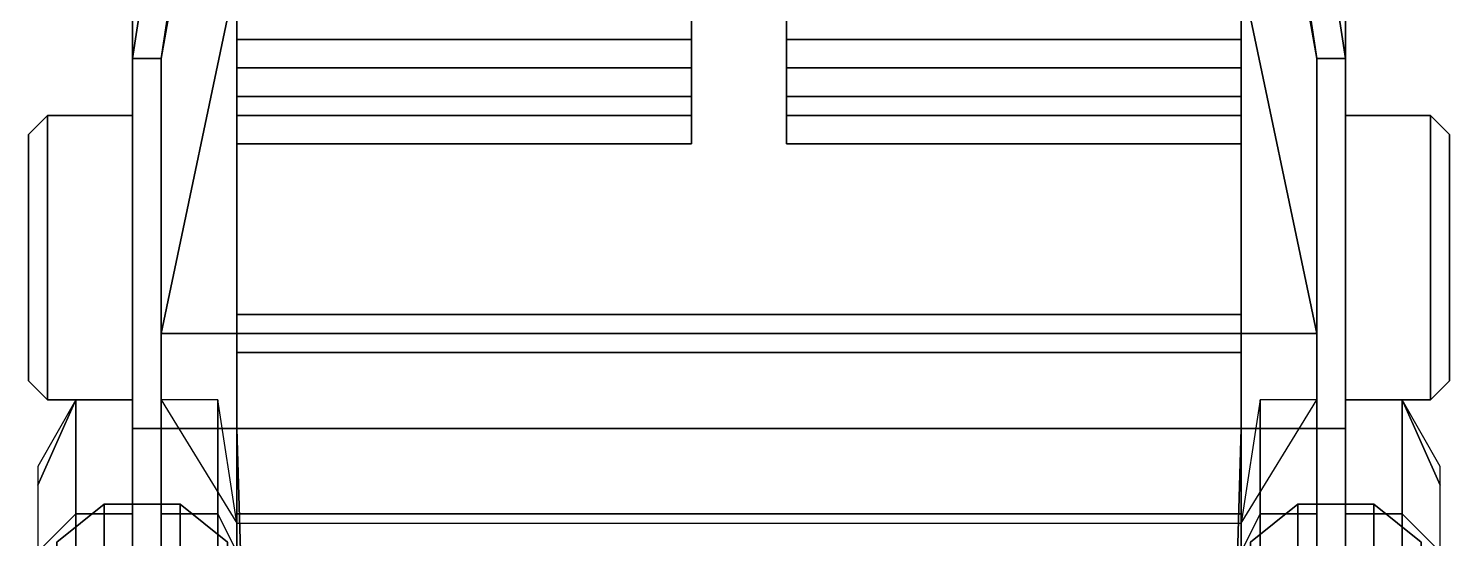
# Model space of a CAD drawing. Header units: millimetres. Extents: x -0.8 to 3, y -1.9 to 12.
# Drawn here: x -0.75 to 0.75, y -0.876 to -0.338 of the extents above; entities that cross this region are included whole.
import ezdxf

# ---------------------------------------------------------------- set-up
doc = ezdxf.new("R2010")
doc.units = ezdxf.units.MM
for name, color, linetype in [('fenders', 1, 'Continuous'), ('seats', 3, 'Continuous'), ('tent', 5, 'Continuous'), ('wheels', 2, 'Continuous')]:
    doc.layers.add(name, color=color, linetype=linetype)

msp = doc.modelspace()

# ---------------------------------------------------------------- linework, layer by layer
for points in [[(-0.53, 0.37, 0.33), (-0.64, -0.37, 0.33), (-0.64, -0.37, 0.49), (-0.53, 0.35, 0.49)], [(0.64, -0.37, 0.49), (0.64, -0.37, 0.33), (0.53, 0.37, 0.33), (0.53, 0.35, 0.49)], [(-0.53, 0.35, 0.49), (-0.64, -0.37, 0.49), (-0.64, -0.37, 1.08), (-0.53, 0.35, 1.08)], [(-0.61, -0.37, 1.08), (-0.61, -0.37, 0.41), (-0.5, 0.35, 0.41), (-0.5, 0.35, 1.08)], [(0.5, 0.35, 0.41), (0.61, -0.37, 0.41), (0.61, -0.37, 1.08), (0.5, 0.35, 1.08)], [(0.64, -0.37, 1.08), (0.64, -0.37, 0.49), (0.53, 0.35, 0.49), (0.53, 0.35, 1.08)], [(-0.64, -0.37, 1.08), (-0.61, -0.37, 1.08), (-0.5061, 0.31, 1.08), (-0.5361, 0.31, 1.08)], [(0.5061, 0.31, 1.08), (0.61, -0.37, 1.08), (0.64, -0.37, 1.08), (0.5361, 0.31, 1.08)], [(-0.64, -0.37, 0.33), (-0.64, -0.73, 0.33), (-0.64, -0.73, 0.49), (-0.64, -0.37, 0.49)], [(-0.64, -0.73, 0.49), (-0.64, -0.85, 0.7), (-0.64, -0.37, 1.08)], [(-0.64, -0.97, 0.79), (-0.64, -1.09, 0.83), (-0.64, -0.37, 1.08)], [(-0.64, -1.09, 0.83), (-0.64, -1.29, 0.83), (-0.64, -1.67, 1.08), (-0.64, -0.37, 1.08)], [(-0.64, -0.85, 0.7), (-0.64, -0.97, 0.79), (-0.64, -0.37, 1.08)], [(-0.64, -1.37, 1.08), (-0.61, -1.37, 1.08), (-0.61, -0.37, 1.08), (-0.64, -0.37, 1.08)], [(-0.61, -0.37, 1.08), (-0.61, -0.73, 0.49), (-0.61, -0.37, 0.41), (-0.61, -0.37, 1.08)], [(-0.61, -0.37, 1.08), (-0.61, -0.85, 0.7), (-0.61, -0.73, 0.49), (-0.61, -0.37, 1.08)], [(-0.61, -0.37, 1.08), (-0.61, -1.09, 0.83), (-0.61, -0.97, 0.79), (-0.61, -0.37, 1.08)], [(-0.61, -1.37, 1.08), (-0.61, -1.29, 0.83), (-0.61, -1.09, 0.83), (-0.61, -0.37, 1.08)], [(-0.61, -0.37, 1.08), (-0.61, -0.97, 0.79), (-0.61, -0.85, 0.7), (-0.61, -0.37, 1.08)], [(-0.61, -0.37, 0.41), (-0.61, -0.73, 0.49), (-0.61, -0.66, 0.41), (-0.61, -0.37, 0.41)], [(0.61, -0.37, 0.41), (0.61, -0.73, 0.49), (0.61, -0.37, 1.08)], [(0.61, -0.73, 0.49), (0.61, -0.85, 0.7), (0.61, -0.37, 1.08)], [(0.61, -0.85, 0.7), (0.61, -0.97, 0.79), (0.61, -0.37, 1.08)], [(0.61, -0.97, 0.79), (0.61, -1.09, 0.83), (0.61, -0.37, 1.08)], [(0.61, -1.09, 0.83), (0.61, -1.29, 0.83), (0.61, -1.37, 1.08), (0.61, -0.37, 1.08)], [(0.61, -1.37, 1.08), (0.64, -1.37, 1.08), (0.64, -0.37, 1.08), (0.61, -0.37, 1.08)], [(0.61, -0.66, 0.41), (0.61, -0.73, 0.49), (0.61, -0.37, 0.41)], [(0.64, -0.73, 0.49), (0.64, -0.73, 0.33), (0.64, -0.37, 0.33), (0.64, -0.37, 0.49)], [(0.64, -0.37, 1.08), (0.64, -0.73, 0.49), (0.64, -0.37, 0.49), (0.64, -0.37, 1.08)], [(0.64, -0.37, 1.08), (0.64, -0.85, 0.7), (0.64, -0.73, 0.49), (0.64, -0.37, 1.08)], [(0.64, -0.37, 1.08), (0.64, -0.97, 0.79), (0.64, -0.85, 0.7), (0.64, -0.37, 1.08)], [(0.64, -0.37, 1.08), (0.64, -1.09, 0.83), (0.64, -0.97, 0.79), (0.64, -0.37, 1.08)], [(0.64, -1.67, 1.08), (0.64, -1.29, 0.83), (0.64, -1.09, 0.83), (0.64, -0.37, 1.08)], [(-0.73, -0.73, 0.38), (-0.73, -0.43, 0.38), (-0.75, -0.45, 0.38), (-0.75, -0.71, 0.38)], [(-0.75, -0.71, 0.35), (-0.75, -0.45, 0.35), (-0.73, -0.43, 0.35), (-0.73, -0.73, 0.35)], [(-0.73, -0.43, 0.38), (-0.73, -0.43, 0.35), (-0.75, -0.45, 0.35), (-0.75, -0.45, 0.38)], [(-0.64, -0.73, 0.38), (-0.64, -0.43, 0.38), (-0.73, -0.43, 0.38), (-0.73, -0.73, 0.38)], [(-0.73, -0.73, 0.35), (-0.73, -0.43, 0.35), (-0.64, -0.43, 0.35), (-0.64, -0.73, 0.35)], [(-0.64, -0.43, 0.38), (-0.64, -0.43, 0.35), (-0.73, -0.43, 0.35), (-0.73, -0.43, 0.38)], [(0.73, -0.43, 0.38), (0.73, -0.43, 0.35), (0.64, -0.43, 0.35), (0.64, -0.43, 0.38)], [(0.73, -0.43, 0.35), (0.73, -0.73, 0.35), (0.64, -0.73, 0.35), (0.64, -0.43, 0.35)], [(0.64, -0.43, 0.38), (0.64, -0.73, 0.38), (0.73, -0.73, 0.38), (0.73, -0.43, 0.38)], [(0.73, -0.43, 0.38), (0.73, -0.73, 0.38), (0.75, -0.71, 0.38), (0.75, -0.45, 0.38)], [(0.75, -0.45, 0.35), (0.75, -0.71, 0.35), (0.73, -0.73, 0.35), (0.73, -0.43, 0.35)], [(0.75, -0.45, 0.38), (0.75, -0.45, 0.35), (0.73, -0.43, 0.35), (0.73, -0.43, 0.38)], [(-0.75, -0.45, 0.38), (-0.75, -0.45, 0.35), (-0.75, -0.71, 0.35), (-0.75, -0.71, 0.38)], [(0.75, -0.71, 0.38), (0.75, -0.71, 0.35), (0.75, -0.45, 0.35), (0.75, -0.45, 0.38)], [(-0.75, -0.71, 0.38), (-0.75, -0.71, 0.35), (-0.73, -0.73, 0.35), (-0.73, -0.73, 0.38)], [(0.73, -0.73, 0.38), (0.73, -0.73, 0.35), (0.75, -0.71, 0.35), (0.75, -0.71, 0.38)], [(-0.73, -0.73, 0.38), (-0.73, -0.73, 0.35), (-0.64, -0.73, 0.35), (-0.64, -0.73, 0.38)], [(0.64, -0.73, 0.38), (0.64, -0.73, 0.35), (0.73, -0.73, 0.35), (0.73, -0.73, 0.38)]]:
    msp.add_3dface(points)
at = {"color": 4}
for points in [[(-0.61, -0.37, 0.41), (-0.53, 0.08, 0.41), (-0.5, 0.35, 0.41), (-0.61, -0.37, 0.41)], [(0.53, 0.08, 0.41), (0.61, -0.37, 0.41), (0.5, 0.35, 0.41), (0.53, 0.08, 0.41)], [(-0.61, -0.66, 0.41), (-0.53, -0.28, 0.41), (-0.53, 0.08, 0.41), (-0.61, -0.37, 0.41)], [(0.53, -0.28, 0.41), (0.61, -0.66, 0.41), (0.61, -0.37, 0.41), (0.53, 0.08, 0.41)], [(-0.61, -0.66, 0.41), (0.61, -0.66, 0.41), (0.53, -0.28, 0.41), (-0.53, -0.28, 0.41)], [(-0.61, -0.73, 0.41), (-0.53, -0.86, 0.41), (-0.53, -0.66, 0.41), (-0.61, -0.66, 0.41)], [(0.53, -0.86, 0.41), (0.61, -0.73, 0.41), (0.61, -0.66, 0.41), (0.53, -0.66, 0.41)]]:
    msp.add_3dface(points, dxfattribs=at)
at = {"layer": 'fenders'}
for points in [[(-0.74, -0.82, 0.5), (-0.74, -0.89, 0.63), (-0.7, -0.85, 0.7), (-0.7, -0.73, 0.49)], [(-0.74, -0.8, 0.38), (-0.74, -0.82, 0.5), (-0.7, -0.73, 0.49), (-0.7, -0.73, 0.33)], [(-0.7, -0.73, 0.49), (-0.7, -0.85, 0.7), (-0.64, -0.85, 0.7), (-0.64, -0.73, 0.49)], [(-0.7, -0.73, 0.33), (-0.7, -0.73, 0.49), (-0.64, -0.73, 0.49), (-0.64, -0.73, 0.33)], [(-0.61, -0.73, 0.49), (-0.61, -0.85, 0.7), (-0.55, -0.85, 0.7), (-0.55, -0.73, 0.49)], [(-0.55, -0.73, 0.49), (-0.55, -0.85, 0.7), (-0.53, -0.89, 0.48), (-0.53, -0.86, 0.41)], [(0.53, -0.86, 0.41), (0.53, -0.89, 0.48), (0.55, -0.85, 0.7), (0.55, -0.73, 0.49)], [(0.55, -0.73, 0.49), (0.55, -0.85, 0.7), (0.61, -0.85, 0.7), (0.61, -0.73, 0.49)], [(0.64, -0.73, 0.49), (0.64, -0.85, 0.7), (0.7, -0.85, 0.7), (0.7, -0.73, 0.49)], [(0.64, -0.73, 0.33), (0.64, -0.73, 0.49), (0.7, -0.73, 0.49), (0.7, -0.73, 0.33)], [(0.7, -0.73, 0.49), (0.7, -0.85, 0.7), (0.74, -0.89, 0.63), (0.74, -0.82, 0.5)], [(0.7, -0.73, 0.33), (0.7, -0.73, 0.49), (0.74, -0.82, 0.5), (0.74, -0.8, 0.38)], [(-0.74, -0.89, 0.63), (-0.74, -1.01, 0.72), (-0.7, -0.97, 0.79), (-0.7, -0.85, 0.7)], [(-0.7, -0.85, 0.7), (-0.7, -0.97, 0.79), (-0.64, -0.97, 0.79), (-0.64, -0.85, 0.7)], [(-0.61, -0.85, 0.7), (-0.61, -0.97, 0.79), (-0.55, -0.97, 0.79), (-0.55, -0.85, 0.7)], [(-0.55, -0.85, 0.7), (-0.55, -0.97, 0.79), (-0.53, -0.99, 0.59), (-0.53, -0.89, 0.48)], [(0.53, -0.89, 0.48), (0.53, -0.99, 0.59), (0.55, -0.97, 0.79), (0.55, -0.85, 0.7)], [(0.55, -0.85, 0.7), (0.55, -0.97, 0.79), (0.61, -0.97, 0.79), (0.61, -0.85, 0.7)], [(0.64, -0.85, 0.7), (0.64, -0.97, 0.79), (0.7, -0.97, 0.79), (0.7, -0.85, 0.7)], [(0.7, -0.85, 0.7), (0.7, -0.97, 0.79), (0.74, -1.01, 0.72), (0.74, -0.89, 0.63)]]:
    msp.add_3dface(points, dxfattribs=at)
at = {"layer": 'seats'}
for points in [[(-0.53, 0.07, 0.72), (-0.53, -0.28, 0.41), (-0.53, -0.38, 0.53), (-0.53, -0.04, 0.71)], [(-0.05, -0.38, 0.53), (-0.05, -0.28, 0.41), (-0.05, 0.07, 0.72), (-0.05, -0.04, 0.71)], [(0.05, 0.07, 0.72), (0.05, -0.28, 0.41), (0.05, -0.38, 0.53), (0.05, -0.04, 0.71)], [(0.53, -0.38, 0.53), (0.53, -0.28, 0.41), (0.53, 0.07, 0.72), (0.53, -0.04, 0.71)], [(-0.05, -0.35, 0.65), (-0.05, -0.04, 0.71), (-0.53, -0.04, 0.71), (-0.53, -0.35, 0.65)], [(-0.53, -0.04, 0.71), (-0.53, -0.38, 0.53), (-0.53, -0.43, 0.54), (-0.53, -0.35, 0.65)], [(-0.05, -0.43, 0.54), (-0.05, -0.38, 0.53), (-0.05, -0.04, 0.71), (-0.05, -0.35, 0.65)], [(0.05, -0.04, 0.71), (0.05, -0.38, 0.53), (0.05, -0.43, 0.54), (0.05, -0.35, 0.65)], [(0.53, -0.35, 0.65), (0.53, -0.04, 0.71), (0.05, -0.04, 0.71), (0.05, -0.35, 0.65)], [(0.53, -0.43, 0.54), (0.53, -0.38, 0.53), (0.53, -0.04, 0.71), (0.53, -0.35, 0.65)], [(-0.53, -0.38, 0.53), (-0.53, -0.28, 0.41), (-0.05, -0.28, 0.41), (-0.05, -0.38, 0.53)], [(0.05, -0.38, 0.53), (0.05, -0.28, 0.41), (0.53, -0.28, 0.41), (0.53, -0.38, 0.53)], [(-0.53, -0.35, 0.92), (-0.53, -0.43, 0.92), (-0.53, -0.46, 1.09), (-0.53, -0.41, 1.09)], [(-0.05, -0.41, 1.09), (-0.05, -0.35, 0.92), (-0.53, -0.35, 0.92), (-0.53, -0.41, 1.09)], [(-0.05, -0.35, 0.92), (-0.05, -0.35, 0.65), (-0.53, -0.35, 0.65), (-0.53, -0.35, 0.92)], [(-0.53, -0.35, 0.65), (-0.53, -0.43, 0.54), (-0.53, -0.43, 0.92), (-0.53, -0.35, 0.92)], [(-0.05, -0.46, 1.09), (-0.05, -0.43, 0.92), (-0.05, -0.35, 0.92), (-0.05, -0.41, 1.09)], [(-0.05, -0.43, 0.92), (-0.05, -0.43, 0.54), (-0.05, -0.35, 0.65), (-0.05, -0.35, 0.92)], [(0.05, -0.35, 0.92), (0.05, -0.43, 0.92), (0.05, -0.46, 1.09), (0.05, -0.41, 1.09)], [(0.53, -0.41, 1.09), (0.53, -0.35, 0.92), (0.05, -0.35, 0.92), (0.05, -0.41, 1.09)], [(0.05, -0.35, 0.65), (0.05, -0.43, 0.54), (0.05, -0.43, 0.92), (0.05, -0.35, 0.92)], [(0.53, -0.35, 0.92), (0.53, -0.35, 0.65), (0.05, -0.35, 0.65), (0.05, -0.35, 0.92)], [(0.53, -0.46, 1.09), (0.53, -0.43, 0.92), (0.53, -0.35, 0.92), (0.53, -0.41, 1.09)], [(0.53, -0.43, 0.92), (0.53, -0.43, 0.54), (0.53, -0.35, 0.65), (0.53, -0.35, 0.92)], [(-0.53, -0.43, 0.54), (-0.53, -0.38, 0.53), (-0.05, -0.38, 0.53), (-0.05, -0.43, 0.54)], [(0.05, -0.43, 0.54), (0.05, -0.38, 0.53), (0.53, -0.38, 0.53), (0.53, -0.43, 0.54)], [(-0.53, -0.41, 1.09), (-0.53, -0.46, 1.09), (-0.05, -0.46, 1.09), (-0.05, -0.41, 1.09)], [(0.05, -0.41, 1.09), (0.05, -0.46, 1.09), (0.53, -0.46, 1.09), (0.53, -0.41, 1.09)], [(-0.53, -0.46, 1.09), (-0.53, -0.43, 0.92), (-0.05, -0.43, 0.92), (-0.05, -0.46, 1.09)], [(-0.53, -0.43, 0.92), (-0.53, -0.43, 0.54), (-0.05, -0.43, 0.54), (-0.05, -0.43, 0.92)], [(0.05, -0.46, 1.09), (0.05, -0.43, 0.92), (0.53, -0.43, 0.92), (0.53, -0.46, 1.09)], [(0.05, -0.43, 0.92), (0.05, -0.43, 0.54), (0.53, -0.43, 0.54), (0.53, -0.43, 0.92)], [(-0.53, -0.64, 0.71), (-0.53, -0.66, 0.41), (-0.53, -0.66, 0.41), (-0.53, -0.68, 0.74)], [(0.53, -0.64, 0.71), (0.53, -0.66, 0.41), (-0.53, -0.66, 0.41), (-0.53, -0.64, 0.71)], [(0.53, -0.68, 0.74), (0.53, -0.64, 0.71), (-0.53, -0.64, 0.71), (-0.53, -0.68, 0.74)], [(0.53, -0.85, 0.72), (0.53, -0.68, 0.74), (-0.53, -0.68, 0.74), (-0.53, -0.85, 0.72)], [(0.53, -1, 0.69), (0.53, -0.85, 0.72), (-0.53, -0.85, 0.72), (-0.53, -1, 0.69)], [(-0.53, -1, 0.51), (-0.53, -0.86, 0.41), (0.53, -0.86, 0.41), (0.53, -1, 0.51)]]:
    msp.add_3dface(points, dxfattribs=at)
at = {"layer": 'tent'}
for points in [[(-0.64, -0.76, 1.42), (-0.64, -0.76, 1.48), (-0.64, -0.3, 1.48), (-0.64, -0.3, 1.42)], [(-0.64, -0.76, 1.48), (-0.53, -0.76, 1.6), (-0.53, -0.3, 1.6), (-0.64, -0.3, 1.48)], [(-0.53, -0.76, 1.6), (0.53, -0.76, 1.6), (0.53, -0.3, 1.6), (-0.53, -0.3, 1.6)], [(0.53, -0.76, 1.6), (0.64, -0.76, 1.48), (0.64, -0.3, 1.48), (0.53, -0.3, 1.6)], [(0.64, -0.76, 1.48), (0.64, -0.76, 1.42), (0.64, -0.3, 1.42), (0.64, -0.3, 1.48)], [(-0.64, -1.06, 1.4), (-0.64, -1, 1.48), (-0.64, -0.76, 1.48), (-0.64, -0.76, 1.42)], [(-0.64, -1, 1.48), (-0.52, -1.1, 1.56), (-0.53, -0.76, 1.6), (-0.64, -0.76, 1.48)], [(-0.52, -1.1, 1.56), (0.52, -1.1, 1.56), (0.53, -0.76, 1.6), (-0.53, -0.76, 1.6)], [(0.52, -1.1, 1.56), (0.64, -1, 1.48), (0.64, -0.76, 1.48), (0.53, -0.76, 1.6)], [(0.64, -1, 1.48), (0.64, -1.06, 1.4), (0.64, -0.76, 1.42), (0.64, -0.76, 1.48)]]:
    msp.add_3dface(points, dxfattribs=at)
at = {"layer": 'wheels'}
for points in [[(-0.67, -0.84, 0.36), (-0.67, -0.8896, 0.175), (-0.72, -0.9242, 0.195), (-0.72, -0.88, 0.36)], [(-0.67, -0.8896, 0.545), (-0.67, -0.84, 0.36), (-0.72, -0.88, 0.36), (-0.72, -0.9242, 0.525)], [(-0.59, -0.84, 0.36), (-0.59, -0.8896, 0.175), (-0.67, -0.8896, 0.175), (-0.67, -0.84, 0.36)], [(-0.59, -0.8896, 0.545), (-0.59, -0.84, 0.36), (-0.67, -0.84, 0.36), (-0.67, -0.8896, 0.545)], [(-0.59, -0.8896, 0.175), (-0.59, -0.84, 0.36), (-0.54, -0.88, 0.36), (-0.54, -0.9242, 0.195)], [(-0.59, -0.84, 0.36), (-0.59, -0.8896, 0.545), (-0.54, -0.9242, 0.525), (-0.54, -0.88, 0.36)], [(0.59, -0.8896, 0.545), (0.59, -0.84, 0.36), (0.54, -0.88, 0.36), (0.54, -0.9242, 0.525)], [(0.59, -0.84, 0.36), (0.59, -0.8896, 0.175), (0.54, -0.9242, 0.195), (0.54, -0.88, 0.36)], [(0.59, -0.84, 0.36), (0.59, -0.8896, 0.545), (0.67, -0.8896, 0.545), (0.67, -0.84, 0.36)], [(0.59, -0.8896, 0.175), (0.59, -0.84, 0.36), (0.67, -0.84, 0.36), (0.67, -0.8896, 0.175)], [(0.67, -0.84, 0.36), (0.67, -0.8896, 0.545), (0.72, -0.9242, 0.525), (0.72, -0.88, 0.36)], [(0.67, -0.8896, 0.175), (0.67, -0.84, 0.36), (0.72, -0.88, 0.36), (0.72, -0.9242, 0.195)]]:
    msp.add_3dface(points, dxfattribs=at)

doc.saveas('drawing.dxf')
